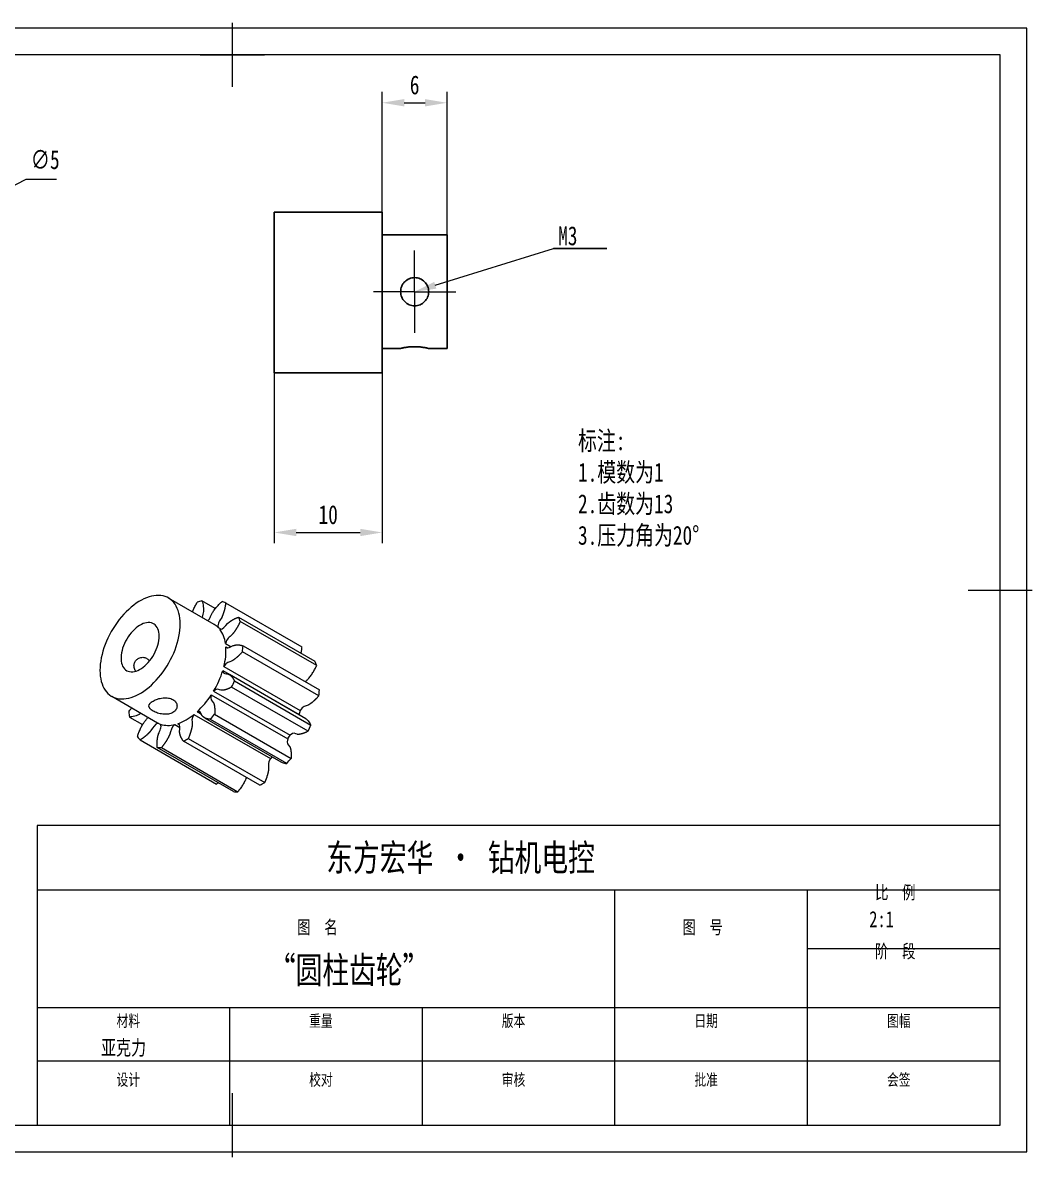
# Model space of a CAD drawing. Header units: millimetres. Extents: x 1 to 296, y 0 to 210.
# Drawn here: x 109.2 to 296.1, y 0 to 210 of the extents above; entities that cross this region are included whole.
import ezdxf
from ezdxf import colors
from ezdxf.entities.mleader import LeaderData, LeaderLine
from ezdxf.math import Vec2, Vec3

# ---------------------------------------------------------------- set-up
doc = ezdxf.new("R2010")
doc.units = ezdxf.units.MM
doc.header["$PDSIZE"] = -1
doc.layers.add('图框', color=7, linetype='Continuous')
doc.styles.get("Standard").update_dxf_attribs({"font": 'hyswlongfangsong.ttf'})
doc.dimstyles.new('ISO-25', dxfattribs={"dimtxt": 2.5, "dimasz": 2.5, "dimexe": 1.25, "dimexo": 0.625, "dimtad": 1, "dimtxsty": 'STANDARD', "dimcen": 2.5, "dimazin": 3, "dimtfac": 1, "dimtmove": 0, "dimatfit": 3})

# ---------------------------------------------------------------- blocks, each defined once
blk = doc.blocks.new('SW_CENTERMARKSYMBOL_1')
at = {"layer": '图框', "color": 0}
for p, q in [((0, 5), (0, 7.6)), ((0, 0), (0, 5)), ((-5, 0), (-7.6, 0)), ((0, 0), (-5, 0)), ((0, 0), (0, -5)), ((0, 0), (5, 0)), ((5, 0), (7.6, 0)), ((0, -5), (0, -7.6))]:
    blk.add_line(p, q, dxfattribs=at)
blk = doc.blocks.new('*D10')
at = {"color": 0, "lineweight": -2, "transparency": 16777216}
for p, q in [((109.74, 180.98), (77.98, 164.41)), ((115.42, 180.98), (109.74, 180.98)), ((65.49, 157.9), (74.36, 162.52)), ((61.88, 156.01), (58.26, 154.12))]:
    blk.add_line(p, q, dxfattribs=at)
at = {"color": 0, "transparency": 16777216}
for points in [[(77.66, 165.01), (78.29, 163.81), (74.36, 162.52)], [(61.56, 156.61), (62.19, 155.41), (65.49, 157.9)]]:
    blk.add_solid(points, dxfattribs=at)
at = {"layer": 'Defpoints', "color": 0, "transparency": 16777216}
for p in [(74.36, 162.52), (65.49, 157.9)]:
    blk.add_point(p, dxfattribs=at)
at = {"color": 0, "transparency": 16777216, "insert": (113.34, 184.63), "char_height": 3.5, "attachment_point": 5}
blk.add_mtext('∅5', dxfattribs=at)
blk = doc.blocks.new('*D11')
at = {"color": 0, "lineweight": -2, "transparency": 16777216}
for p, q in [((155.74, 145.21), (155.74, 113.65)), ((175.74, 145.21), (175.74, 113.65)), ((159.82, 115.65), (171.66, 115.65))]:
    blk.add_line(p, q, dxfattribs=at)
at = {"color": 0, "transparency": 16777216}
for points in [[(159.82, 116.33), (159.82, 114.97), (155.74, 115.65)], [(171.66, 116.33), (171.66, 114.97), (175.74, 115.65)]]:
    blk.add_solid(points, dxfattribs=at)
at = {"layer": 'Defpoints', "color": 0, "transparency": 16777216}
for p in [(155.74, 145.21), (175.74, 145.21), (175.74, 115.65)]:
    blk.add_point(p, dxfattribs=at)
at = {"color": 0, "transparency": 16777216, "insert": (165.74, 118.92), "char_height": 3.5, "attachment_point": 5}
blk.add_mtext('10', dxfattribs=at)
blk = doc.blocks.new('*D12')
at = {"color": 0, "lineweight": -2, "transparency": 16777216}
for p, q in [((175.74, 170.71), (175.74, 197.18)), ((187.74, 170.71), (187.74, 197.18)), ((179.82, 195.18), (183.66, 195.18))]:
    blk.add_line(p, q, dxfattribs=at)
at = {"color": 0, "transparency": 16777216}
for points in [[(179.82, 195.86), (179.82, 194.5), (175.74, 195.18)], [(183.66, 195.86), (183.66, 194.5), (187.74, 195.18)]]:
    blk.add_solid(points, dxfattribs=at)
at = {"layer": 'Defpoints', "color": 0, "transparency": 16777216}
for p in [(187.74, 195.18), (175.74, 170.71), (187.74, 170.71)]:
    blk.add_point(p, dxfattribs=at)
at = {"color": 0, "transparency": 16777216, "insert": (181.74, 198.46), "char_height": 3.5, "attachment_point": 5}
blk.add_mtext('6', dxfattribs=at)
blk = doc.blocks.new('HH_FRAME_A4')
at = {"layer": 'HH_TITLE'}
for p, q in [((148.5, 200), (148.5, 212)), ((142.5, 206), (154.5, 206)), ((292, 100), (292, 112)), ((286, 106), (298, 106)), ((112, 50), (292, 50)), ((220, 28), (220, 50)), ((256, 28), (256, 50)), ((256, 39), (292, 39)), ((112, 28), (292, 28)), ((148, 18), (148, 28)), ((184, 18), (184, 28)), ((220, 18), (220, 28)), ((256, 18), (256, 28)), ((112, 18), (292, 18)), ((148, 6), (148, 18)), ((184, 6), (184, 18)), ((220, 6), (220, 18)), ((256, 6), (256, 18)), ((148.5, 0), (148.5, 12)), ((142.5, 6), (154.5, 6))]:
    blk.add_line(p, q, dxfattribs=at)
for points in [[(0, 1), (297, 1), (297, 211), (0, 211)], [(25, 6), (292, 6), (292, 206), (25, 206)], [(112, 6), (292, 6), (292, 62), (112, 62)]]:
    blk.add_lwpolyline(points, close=True, dxfattribs=at)
for s, height, p in [('东方宏华 · 钻机电控', 5, (166.04, 53.5)), ('比  例', 2.5, (268.61, 48.25)), ('图  名', 2.5, (160.61, 41.75)), ('图  号', 2.5, (232.61, 41.75)), ('阶  段', 2.5, (268.61, 37.25)), ('材料', 2.2, (126.84, 24.4)), ('重量', 2.2, (162.84, 24.4)), ('版本', 2.2, (198.84, 24.4)), ('日期', 2.2, (234.84, 24.4)), ('图幅', 2.2, (270.84, 24.4)), ('设计', 2.2, (126.84, 13.4)), ('校对', 2.2, (162.84, 13.4)), ('审核', 2.2, (198.84, 13.4)), ('批准', 2.2, (234.84, 13.4)), ('会签', 2.2, (270.84, 13.4))]:
    blk.add_text(s, height=height, dxfattribs=at).set_placement(p)
for tag, p, height in [('SCALE', (267.53, 43), 3), ('TITLE', (155.21, 32.5), 5), ('DWG_NO', (230.45, 33.25), 3.5), ('STAGE', (267.53, 32), 3), ('MATERIAL', (123.96, 19.1), 2.8), ('WEIGHT', (159.96, 19.1), 2.8), ('VERSION', (195.96, 19.1), 2.8), ('DATE', (231.96, 19.1), 2.8), ('SHEET', (267.96, 19.1), 2.8), ('DESIGN', (123.96, 8.1), 2.8), ('CHECKED', (159.96, 8.1), 2.8), ('REVIEWED', (195.96, 8.1), 2.8), ('APPROVED', (231.96, 8.1), 2.8), ('COUNTERSIGN', (267.96, 8.1), 2.8)]:
    blk.add_attdef(tag, p, '', height=height, dxfattribs=at)

msp = doc.modelspace()

# ---------------------------------------------------------------- linework, layer by layer
at = {"color": 7, "linetype": 'Continuous', "lineweight": 30}
for p, q in [((155.742, 174.911), (175.742, 174.911)), ((155.742, 174.911), (155.742, 174.609)), ((175.742, 174.911), (175.742, 174.609)), ((155.742, 171.844), (155.742, 171.009)), ((175.742, 171.844), (175.742, 171.009)), ((187.742, 170.709), (175.742, 170.709)), ((187.742, 170.709), (187.742, 149.709)), ((155.742, 166.33), (155.742, 166.504)), ((155.742, 166.112), (155.742, 164.934)), ((175.742, 166.112), (175.742, 164.934)), ((155.742, 161.07), (155.742, 161.877)), ((155.742, 159.027), (155.742, 157.777)), ((175.742, 159.027), (175.742, 157.777)), ((155.742, 156.868), (155.742, 157.078)), ((155.742, 156.108), (155.742, 156.868)), ((175.742, 156.868), (175.742, 157.078)), ((155.742, 152.214), (155.742, 151.177)), ((175.742, 152.214), (175.742, 151.177)), ((175.742, 149.709), (179.147, 149.709)), ((184.342, 149.709), (187.742, 149.709)), ((155.742, 147.231), (155.742, 146.646)), ((175.742, 147.231), (175.742, 146.646)), ((155.742, 145.222), (175.742, 145.222)), ((155.742, 145.222), (155.742, 145.209)), ((155.742, 145.209), (175.742, 145.209)), ((175.742, 145.222), (175.742, 145.209))]:
    msp.add_line(p, q, dxfattribs=at)
at = {"lineweight": 30}
for p, q in [((175.742, 174.609), (175.742, 145.222)), ((207.45, 168.195), (217.313, 168.195))]:
    msp.add_line(p, q, dxfattribs=at)
at = {"color": 7, "linetype": 'Continuous'}
for p, q in [((144.644, 98.61), (136.159, 103.509)), ((144.84, 101.559), (142.363, 102.989)), ((160.897, 94.421), (146.755, 102.585)), ((149.145, 99.966), (163.288, 91.802)), ((163.603, 91.022), (149.461, 99.187)), ((145.337, 98.087), (145.928, 97.746)), ((146.725, 95.11), (147.766, 94.51)), ((149.968, 94.656), (164.111, 86.492)), ((146.794, 94.491), (147.153, 94.285)), ((164.003, 85.409), (149.861, 93.573)), ((146.434, 90.852), (160.576, 82.688)), ((146.23, 90.114), (160.372, 81.95)), ((161.579, 81.176), (147.437, 89.34)), ((144.53, 86.288), (158.672, 78.124)), ((162.005, 78.867), (147.863, 87.031)), ((148.369, 88.169), (162.511, 80.005)), ((125.66, 85.322), (134.145, 80.423)), ((144.099, 85.6), (158.241, 77.436)), ((140.891, 81.983), (155.033, 73.819)), ((141.449, 82.464), (142.264, 81.994)), ((144.714, 81.991), (158.856, 73.826)), ((160.372, 81.95), (160.386, 81.865)), ((128.928, 81.489), (131.373, 80.078)), ((134.145, 80.423), (134.26, 80.36)), ((134.26, 80.36), (134.714, 80.098)), ((137.34, 80.092), (138.268, 79.556)), ((137.898, 80.255), (138.1, 80.139)), ((142.831, 81.361), (156.973, 73.197)), ((158.067, 72.893), (143.925, 81.058)), ((130.926, 77.253), (145.068, 69.089)), ((148.218, 67.685), (134.076, 75.849)), ((134.864, 75.827), (149.006, 67.663)), ((153.092, 68.858), (138.95, 77.022)), ((139.84, 77.536), (153.982, 69.372))]:
    msp.add_line(p, q, dxfattribs=at)
at = {"color": 7, "linetype": 'Continuous', "flags": 128}
for points in [[(138.334, 98.701), (138.319, 99.242), (138.273, 99.762), (138.197, 100.261), (138.091, 100.736), (137.956, 101.184), (137.791, 101.605), (137.599, 101.997), (137.379, 102.357), (137.132, 102.684), (136.86, 102.978), (136.563, 103.236), (136.243, 103.459), (135.901, 103.644), (135.539, 103.791), (135.157, 103.899), (134.758, 103.969), (134.344, 103.999), (133.915, 103.99), (133.474, 103.941), (133.022, 103.854), (132.562, 103.728), (132.094, 103.563), (131.622, 103.361), (131.147, 103.122), (130.671, 102.847), (130.197, 102.538), (129.724, 102.195), (129.257, 101.82), (128.797, 101.415), (128.345, 100.981), (127.904, 100.52), (127.475, 100.034), (127.061, 99.525), (126.662, 98.995), (126.28, 98.446), (125.918, 97.88), (125.576, 97.301), (125.256, 96.709), (124.959, 96.108), (124.687, 95.5), (124.44, 94.888), (124.22, 94.273), (124.027, 93.66), (123.863, 93.049), (123.728, 92.444), (123.622, 91.847), (123.546, 91.26), (123.5, 90.687), (123.485, 90.129), (123.5, 89.588), (123.546, 89.068), (123.622, 88.569), (123.728, 88.094), (123.863, 87.646), (124.027, 87.225), (124.22, 86.833), (124.44, 86.473), (124.687, 86.146), (124.959, 85.852), (125.256, 85.594), (125.576, 85.372), (125.918, 85.187), (126.28, 85.04), (126.662, 84.931), (127.061, 84.861), (127.475, 84.831), (127.904, 84.84), (128.345, 84.889), (128.797, 84.976), (129.257, 85.103), (129.724, 85.267), (130.197, 85.469), (130.671, 85.708), (131.147, 85.983), (131.622, 86.293), (132.094, 86.635), (132.562, 87.01), (133.022, 87.415), (133.474, 87.849), (133.915, 88.31), (134.344, 88.796), (134.758, 89.305), (135.157, 89.835), (135.539, 90.384), (135.901, 90.95), (136.243, 91.529), (136.563, 92.121), (136.86, 92.722), (137.132, 93.33), (137.379, 93.942), (137.599, 94.557), (137.791, 95.171), (137.956, 95.781), (138.091, 96.386), (138.197, 96.983), (138.273, 97.57), (138.319, 98.143), (138.334, 98.701)], [(134.445, 96.456), (134.429, 96.829), (134.383, 97.182), (134.306, 97.509), (134.199, 97.81), (134.063, 98.081), (133.9, 98.319), (133.71, 98.524), (133.496, 98.692), (133.259, 98.822), (133.001, 98.914), (132.725, 98.966), (132.433, 98.979), (132.127, 98.951), (131.811, 98.883), (131.487, 98.776), (131.158, 98.631), (130.827, 98.449), (130.496, 98.231), (130.169, 97.98), (129.849, 97.697), (129.537, 97.386), (129.238, 97.048), (128.954, 96.687), (128.687, 96.307), (128.439, 95.909), (128.213, 95.499), (128.011, 95.079), (127.834, 94.653), (127.684, 94.225), (127.563, 93.799), (127.471, 93.378), (127.409, 92.967), (127.378, 92.568), (127.378, 92.185), (127.409, 91.822), (127.471, 91.481), (127.563, 91.167), (127.684, 90.881), (127.834, 90.626), (128.011, 90.404), (128.213, 90.218), (128.439, 90.068), (128.687, 89.957), (128.954, 89.885), (129.238, 89.852), (129.537, 89.86), (129.849, 89.908), (130.169, 89.995), (130.496, 90.122), (130.827, 90.286), (131.158, 90.486), (131.487, 90.721), (131.811, 90.988), (132.127, 91.285), (132.433, 91.61), (132.725, 91.96), (133.001, 92.331), (133.259, 92.72), (133.496, 93.125), (133.71, 93.54), (133.9, 93.964), (134.063, 94.391), (134.199, 94.818), (134.306, 95.242), (134.383, 95.659), (134.429, 96.065), (134.445, 96.456)]]:
    msp.add_lwpolyline(points, dxfattribs=at)
at = {"color": 7, "linetype": 'Continuous'}
for centre, radius, start, end in [((144.599, 93.745), 9.511, 103.59828, 109.02744), ((144.367, 98.123), 5.06, 61.84049, 70.11032), ((142.148, 96.676), 7.732, 18.94406, 25.17709), ((142.861, 95.527), 3.561, 45.94972, 59.95227), ((141.325, 94.446), 5.441, 7.01018, 37.11097), ((133.254, 95.766), 16.752, 352.47763, 356.19974), ((135.16, 93.807), 11.654, 345.31238, 3.36498), ((156.29, 88.512), 7.732, 18.94406, 25.17709), ((129.54, 95.24), 17.459, 329.15396, 342.9258), ((125.157, 97.803), 25.132, 334.61988, 337.45989), ((147.396, 87.602), 16.752, 352.47763, 356.19974), ((130.293, 94.579), 16.47, 312.64024, 326.96043), ((140.474, 83.267), 11.681, 184.02054, 188.75411), ((134.548, 89.515), 9.848, 289.89211, 310.10252), ((126.219, 96.82), 23.705, 318.3239, 321.27677), ((145.82, 86.365), 15.207, 343.12305, 346.0095), ((136.14, 84.452), 4.523, 251.30826, 285.39485), ((139.299, 89.639), 25.132, 334.61988, 337.45989), ((134.727, 81.23), 5.501, 218.47498, 226.29712), ((143.099, 87.376), 18.114, 326.71539, 329.28409), ((134.653, 82.211), 6.388, 264.8117, 271.89141), ((132.331, 89.515), 14.137, 297.91329, 302.08133), ((146.618, 84.142), 13.319, 309.18499, 311.15541), ((140.362, 88.655), 23.705, 318.3239, 321.27677), ((146.474, 81.351), 14.137, 297.91329, 302.08133), ((148.795, 74.047), 6.388, 264.8117, 271.89141)]:
    msp.add_arc(centre, radius, start, end, dxfattribs=at)
at = {"color": 7, "linetype": 'Continuous', "lineweight": 30}
for points, knots in [([(155.742, 171.887), (155.742, 171.924), (155.742, 172.212), (155.742, 172.774), (155.742, 173.537), (155.742, 174.149), (155.742, 174.501), (155.742, 174.609)], [0, 0, 0, 0, 0.0415601, 0.3196961, 0.5980085, 0.8763796, 1, 1, 1, 1]), ([(175.742, 171.887), (175.742, 171.924), (175.742, 172.212), (175.742, 172.774), (175.742, 173.537), (175.742, 174.149), (175.742, 174.501), (175.742, 174.609)], [0, 0, 0, 0, 0.04155303, 0.31969102, 0.59800548, 0.8763787, 1, 1, 1, 1]), ([(155.742, 166.504), (155.742, 167.491), (155.742, 167.777), (155.742, 168.322), (155.742, 168.359), (155.742, 168.399), (155.742, 168.445), (155.742, 168.495), (155.742, 168.55), (155.742, 168.609), (155.742, 168.674), (155.742, 168.744), (155.742, 168.818), (155.742, 168.898), (155.742, 168.983), (155.742, 169.073), (155.742, 169.169), (155.742, 169.269), (155.742, 169.376), (155.742, 169.487), (155.742, 169.604), (155.742, 169.727), (155.742, 169.855), (155.742, 169.988), (155.742, 170.127), (155.742, 170.271), (155.742, 170.421), (155.742, 170.577), (155.742, 170.737), (155.742, 170.882), (155.742, 170.973), (155.742, 171.009)], [0, 0, 0, 0, 0.21912322, 0.22360647, 0.22861716, 0.23415529, 0.24022087, 0.24681388, 0.25393434, 0.26158224, 0.26975758, 0.27846036, 0.28769058, 0.29744825, 0.30773335, 0.3185459, 0.32988588, 0.34175331, 0.35414818, 0.36707049, 0.38052024, 0.39449744, 0.40900207, 0.42403415, 0.43959366, 0.45568062, 0.47229502, 0.48943686, 0.50710615, 0.52530287, 0.53699367, 0.53699367, 0.53699367, 0.53699367]), ([(175.742, 166.504), (175.742, 167.491), (175.742, 167.777), (175.742, 168.322), (175.742, 168.359), (175.742, 168.399), (175.742, 168.445), (175.742, 168.495), (175.742, 168.55), (175.742, 168.609), (175.742, 168.674), (175.742, 168.744), (175.742, 168.818), (175.742, 168.898), (175.742, 168.983), (175.742, 169.073), (175.742, 169.169), (175.742, 169.269), (175.742, 169.376), (175.742, 169.487), (175.742, 169.604), (175.742, 169.727), (175.742, 169.855), (175.742, 169.988), (175.742, 170.127), (175.742, 170.271), (175.742, 170.421), (175.742, 170.577), (175.742, 170.737), (175.742, 170.882), (175.742, 170.973), (175.742, 171.009)], [0, 0, 0, 0, 0.21912322, 0.22360647, 0.22861716, 0.23415529, 0.24022087, 0.24681388, 0.25393434, 0.26158224, 0.26975758, 0.27846036, 0.28769058, 0.29744825, 0.30773335, 0.3185459, 0.32988588, 0.34175331, 0.35414818, 0.36707049, 0.38052024, 0.39449744, 0.40900207, 0.42403415, 0.43959366, 0.45568062, 0.47229502, 0.48943686, 0.50710615, 0.52530287, 0.53699367, 0.53699367, 0.53699367, 0.53699367]), ([(155.742, 166.28), (155.742, 166.281), (155.742, 166.283), (155.742, 166.209), (155.742, 166.135), (155.742, 166.112)], [0, 0, 0, 0, 0.2974588, 0.7839546, 1, 1, 1, 1]), ([(175.742, 166.112), (175.742, 166.135), (175.742, 166.209), (175.742, 166.283), (175.742, 166.281), (175.742, 166.28)], [0, 0, 0, 0, 0.2160454, 0.7025412, 1, 1, 1, 1]), ([(155.742, 161.877), (155.742, 162.838), (155.742, 162.753), (155.742, 163.026), (155.742, 163.045), (155.742, 163.067), (155.742, 163.092), (155.742, 163.12), (155.742, 163.151), (155.742, 163.186), (155.742, 163.225), (155.742, 163.268), (155.742, 163.315), (155.742, 163.365), (155.742, 163.421), (155.742, 163.48), (155.742, 163.544), (155.742, 163.613), (155.742, 163.687), (155.742, 163.766), (155.742, 163.849), (155.742, 163.938), (155.742, 164.033), (155.742, 164.132), (155.742, 164.237), (155.742, 164.348), (155.742, 164.464), (155.742, 164.587), (155.742, 164.715), (155.742, 164.831), (155.742, 164.905), (155.742, 164.934)], [0, 0, 0, 0, 0.21912322, 0.22360647, 0.22861716, 0.23415529, 0.24022087, 0.24681388, 0.25393434, 0.26158224, 0.26975758, 0.27846036, 0.28769058, 0.29744825, 0.30773335, 0.3185459, 0.32988588, 0.34175331, 0.35414818, 0.36707049, 0.38052024, 0.39449744, 0.40900207, 0.42403415, 0.43959366, 0.45568062, 0.47229502, 0.48943686, 0.50710615, 0.52530287, 0.53699367, 0.53699367, 0.53699367, 0.53699367]), ([(175.742, 161.877), (175.742, 162.838), (175.742, 162.753), (175.742, 163.026), (175.742, 163.045), (175.742, 163.067), (175.742, 163.092), (175.742, 163.12), (175.742, 163.151), (175.742, 163.186), (175.742, 163.225), (175.742, 163.268), (175.742, 163.315), (175.742, 163.365), (175.742, 163.421), (175.742, 163.48), (175.742, 163.544), (175.742, 163.613), (175.742, 163.687), (175.742, 163.766), (175.742, 163.849), (175.742, 163.938), (175.742, 164.033), (175.742, 164.132), (175.742, 164.237), (175.742, 164.348), (175.742, 164.464), (175.742, 164.587), (175.742, 164.715), (175.742, 164.831), (175.742, 164.905), (175.742, 164.934)], [0, 0, 0, 0, 0.21912322, 0.22360647, 0.22861716, 0.23415529, 0.24022087, 0.24681388, 0.25393434, 0.26158224, 0.26975758, 0.27846036, 0.28769058, 0.29744825, 0.30773335, 0.3185459, 0.32988588, 0.34175331, 0.35414818, 0.36707049, 0.38052024, 0.39449744, 0.40900207, 0.42403415, 0.43959366, 0.45568062, 0.47229502, 0.48943686, 0.50710615, 0.52530287, 0.53699367, 0.53699367, 0.53699367, 0.53699367]), ([(184.342, 160.209), (184.342, 160.554), (184.273, 160.892), (184.012, 161.521), (183.819, 161.809), (183.341, 162.286), (183.052, 162.48), (182.427, 162.74), (182.084, 162.809), (181.573, 162.809), (181.4, 162.792), (181.066, 162.725), (180.904, 162.676), (180.43, 162.48), (180.144, 162.288), (179.783, 161.927), (179.676, 161.797), (179.488, 161.516), (179.406, 161.363), (179.21, 160.893), (179.142, 160.55), (179.142, 159.87), (179.21, 159.526), (179.47, 158.9), (179.662, 158.612), (180.142, 158.132), (180.427, 157.94), (181.059, 157.677), (181.397, 157.609), (181.912, 157.609), (182.081, 157.625), (182.415, 157.692), (182.581, 157.742), (183.052, 157.937), (183.34, 158.131), (183.818, 158.608), (184.012, 158.896), (184.272, 159.522), (184.342, 159.864), (184.342, 160.209)], [0, 0, 0, 0, 0.0625, 0.0625, 0.125, 0.125, 0.1875, 0.1875, 0.25, 0.25, 0.28125, 0.28125, 0.3125, 0.3125, 0.375, 0.375, 0.40625, 0.40625, 0.4375, 0.4375, 0.5, 0.5, 0.5625, 0.5625, 0.625, 0.625, 0.6875, 0.6875, 0.75, 0.75, 0.78125, 0.78125, 0.8125, 0.8125, 0.875, 0.875, 0.9375, 0.9375, 1, 1, 1, 1]), ([(155.742, 159.027), (155.742, 159.051), (155.742, 159.109), (155.742, 159.201), (155.742, 159.301), (155.742, 159.395), (155.742, 159.484), (155.742, 159.568), (155.742, 159.646), (155.742, 159.72), (155.742, 159.788), (155.742, 159.852), (155.742, 159.911), (155.742, 159.966), (155.742, 160.017), (155.742, 160.063), (155.742, 160.106), (155.742, 160.144), (155.742, 160.179), (155.742, 160.211), (155.742, 160.239), (155.742, 160.264), (155.742, 160.286), (155.742, 160.305), (155.742, 160.322), (155.742, 160.336), (155.742, 160.348), (155.742, 160.358), (155.742, 160.366), (155.742, 160.476), (155.742, 160.207), (155.742, 161.07)], [0.46300633, 0.46300633, 0.46300633, 0.46300633, 0.47469713, 0.49289385, 0.51056314, 0.52770498, 0.54431938, 0.56040634, 0.57596585, 0.59099793, 0.60550256, 0.61947976, 0.63292951, 0.64585182, 0.65824669, 0.67011412, 0.6814541, 0.69226665, 0.70255175, 0.71230942, 0.72153964, 0.73024242, 0.73841776, 0.74606566, 0.75318612, 0.75977913, 0.76584471, 0.77138284, 0.77639353, 0.78087678, 1, 1, 1, 1]), ([(175.742, 159.027), (175.742, 159.051), (175.742, 159.109), (175.742, 159.201), (175.742, 159.301), (175.742, 159.395), (175.742, 159.484), (175.742, 159.568), (175.742, 159.646), (175.742, 159.72), (175.742, 159.788), (175.742, 159.852), (175.742, 159.911), (175.742, 159.966), (175.742, 160.017), (175.742, 160.063), (175.742, 160.106), (175.742, 160.144), (175.742, 160.179), (175.742, 160.211), (175.742, 160.239), (175.742, 160.264), (175.742, 160.286), (175.742, 160.305), (175.742, 160.322), (175.742, 160.336), (175.742, 160.348), (175.742, 160.358), (175.742, 160.366), (175.742, 160.476), (175.742, 160.207), (175.742, 161.07)], [0.46300633, 0.46300633, 0.46300633, 0.46300633, 0.47469713, 0.49289385, 0.51056314, 0.52770498, 0.54431938, 0.56040634, 0.57596585, 0.59099793, 0.60550256, 0.61947976, 0.63292951, 0.64585182, 0.65824669, 0.67011412, 0.6814541, 0.69226665, 0.70255175, 0.71230942, 0.72153964, 0.73024242, 0.73841776, 0.74606566, 0.75318612, 0.75977913, 0.76584471, 0.77138284, 0.77639353, 0.78087678, 1, 1, 1, 1]), ([(155.742, 157.083), (155.742, 157.081), (155.742, 157.053), (155.742, 157.157), (155.742, 157.34), (155.742, 157.569), (155.742, 157.728), (155.742, 157.777)], [0, 0, 0, 0, 0.0152173, 0.3009978, 0.5869597, 0.8729819, 1, 1, 1, 1]), ([(175.742, 157.083), (175.742, 157.081), (175.742, 157.053), (175.742, 157.157), (175.742, 157.34), (175.742, 157.569), (175.742, 157.728), (175.742, 157.777)], [0, 0, 0, 0, 0.0152173, 0.3009978, 0.5869597, 0.8729819, 1, 1, 1, 1]), ([(155.742, 152.214), (155.742, 152.247), (155.742, 152.332), (155.742, 152.467), (155.742, 152.615), (155.742, 152.758), (155.742, 152.895), (155.742, 153.027), (155.742, 153.152), (155.742, 153.272), (155.742, 153.387), (155.742, 153.496), (155.742, 153.599), (155.742, 153.697), (155.742, 153.79), (155.742, 153.877), (155.742, 153.959), (155.742, 154.037), (155.742, 154.109), (155.742, 154.176), (155.742, 154.238), (155.742, 154.296), (155.742, 154.349), (155.742, 154.398), (155.742, 154.443), (155.742, 154.483), (155.742, 154.519), (155.742, 154.551), (155.742, 154.58), (155.742, 155.001), (155.742, 155.105), (155.742, 156.108)], [0.46300633, 0.46300633, 0.46300633, 0.46300633, 0.47469713, 0.49289385, 0.51056314, 0.52770498, 0.54431938, 0.56040634, 0.57596585, 0.59099793, 0.60550256, 0.61947976, 0.63292951, 0.64585182, 0.65824669, 0.67011412, 0.6814541, 0.69226665, 0.70255175, 0.71230942, 0.72153964, 0.73024242, 0.73841776, 0.74606566, 0.75318612, 0.75977913, 0.76584471, 0.77138284, 0.77639353, 0.78087678, 1, 1, 1, 1]), ([(175.742, 152.214), (175.742, 152.247), (175.742, 152.332), (175.742, 152.467), (175.742, 152.615), (175.742, 152.758), (175.742, 152.895), (175.742, 153.027), (175.742, 153.152), (175.742, 153.272), (175.742, 153.387), (175.742, 153.496), (175.742, 153.599), (175.742, 153.697), (175.742, 153.79), (175.742, 153.877), (175.742, 153.959), (175.742, 154.037), (175.742, 154.109), (175.742, 154.176), (175.742, 154.238), (175.742, 154.296), (175.742, 154.349), (175.742, 154.398), (175.742, 154.443), (175.742, 154.483), (175.742, 154.519), (175.742, 154.551), (175.742, 154.58), (175.742, 155.001), (175.742, 155.105), (175.742, 156.108)], [0.46300633, 0.46300633, 0.46300633, 0.46300633, 0.47469713, 0.49289385, 0.51056314, 0.52770498, 0.54431938, 0.56040634, 0.57596585, 0.59099793, 0.60550256, 0.61947976, 0.63292951, 0.64585182, 0.65824669, 0.67011412, 0.6814541, 0.69226665, 0.70255175, 0.71230942, 0.72153964, 0.73024242, 0.73841776, 0.74606566, 0.75318612, 0.75977913, 0.76584471, 0.77138284, 0.77639353, 0.78087678, 1, 1, 1, 1]), ([(155.742, 151.134), (155.742, 151.13), (155.742, 151.033), (155.742, 150.774), (155.742, 150.385), (155.742, 149.807), (155.742, 149.113), (155.742, 148.346), (155.742, 147.715), (155.742, 147.345), (155.742, 147.231)], [0, 0, 0, 0, 0.0032382, 0.0724848, 0.2132781, 0.3538794, 0.5413814, 0.7290023, 0.9166628, 1, 1, 1, 1]), ([(175.742, 147.231), (175.742, 147.345), (175.742, 147.715), (175.742, 148.346), (175.742, 149.113), (175.742, 149.807), (175.742, 150.385), (175.742, 150.774), (175.742, 151.033), (175.742, 151.13), (175.742, 151.134)], [0, 0, 0, 0, 0.0833372, 0.2709977, 0.4586186, 0.6461206, 0.7867219, 0.9275152, 0.9967618, 1, 1, 1, 1]), ([(184.342, 149.709), (184.335, 149.71), (184.321, 149.714), (184.212, 149.74), (184.039, 149.78), (183.804, 149.83), (183.509, 149.885), (183.164, 149.939), (182.772, 149.986), (182.354, 150.02), (181.916, 150.037), (181.484, 150.036), (181.059, 150.016), (180.658, 149.981), (180.283, 149.934), (179.947, 149.88), (179.655, 149.825), (179.421, 149.775), (179.252, 149.736), (179.155, 149.712), (179.149, 149.711), (179.147, 149.71)], [0, 0, 0, 0, 0.0518295, 0.1051896, 0.1570117, 0.2102865, 0.2630503, 0.3172994, 0.3707777, 0.4258659, 0.4782752, 0.5322794, 0.5834908, 0.6361616, 0.6879139, 0.7410878, 0.7942584, 0.8489579, 0.9022558, 0.9571772, 1, 1, 1, 1]), ([(155.742, 146.603), (155.742, 146.466), (155.742, 146.088), (155.742, 145.633), (155.742, 145.319), (155.742, 145.222)], [0, 0, 0, 0, 0.28255555, 0.77937158, 1, 1, 1, 1]), ([(175.742, 145.222), (175.742, 145.319), (175.742, 145.633), (175.742, 146.088), (175.742, 146.466), (175.742, 146.603)], [0, 0, 0, 0, 0.22062842, 0.71744445, 1, 1, 1, 1])]:
    msp.add_open_spline(points, degree=3, knots=knots, dxfattribs=at)
at = {"color": 7, "linetype": 'Continuous'}
for points, knots in [([(142.363, 102.989), (142.389, 102.915), (142.472, 102.676), (142.581, 102.239), (142.655, 101.658), (142.659, 101.079), (142.563, 100.506), (142.436, 100.124), (142.408, 99.929), (142.404, 99.904)], [0, 0, 0, 0, 0.0878544, 0.28568691, 0.48347766, 0.681143, 0.82936552, 0.97779035, 1, 1, 1, 1]), ([(140.603, 100.943), (140.617, 100.984), (140.712, 101.259), (140.959, 101.763), (141.25, 102.318), (141.44, 102.638), (141.499, 102.736)], [0, 0, 0, 0, 0.0659283, 0.4480571, 0.8302666, 1, 1, 1, 1]), ([(143.427, 99.313), (143.48, 99.36), (143.599, 99.465), (143.756, 99.686), (143.944, 100.022), (144.127, 100.46), (144.436, 101.028), (144.854, 101.594), (145.341, 102.16), (145.759, 102.581), (146.011, 102.811), (146.089, 102.882)], [0, 0, 0, 0, 0.0498039, 0.1125285, 0.1741826, 0.2995385, 0.4247235, 0.5916668, 0.7587159, 0.9258004, 1, 1, 1, 1]), ([(146.755, 102.585), (146.752, 102.553), (146.742, 102.473), (146.724, 102.345), (146.702, 102.201), (146.679, 102.06), (146.654, 101.924), (146.628, 101.791), (146.6, 101.662), (146.572, 101.536), (146.543, 101.415), (146.514, 101.298), (146.483, 101.185), (146.453, 101.076), (146.422, 100.972), (146.391, 100.871), (146.36, 100.775), (146.329, 100.684), (146.298, 100.597), (146.268, 100.515), (146.239, 100.437), (146.21, 100.363), (146.182, 100.294), (146.155, 100.23), (146.129, 100.17), (146.104, 100.115), (146.081, 100.064), (146.059, 100.018), (146.039, 99.977), (145.721, 99.349), (145.205, 98.817), (145.337, 98.087)], [0.46300633, 0.46300633, 0.46300633, 0.46300633, 0.47469713, 0.49289385, 0.51056314, 0.52770498, 0.54431938, 0.56040634, 0.57596585, 0.59099793, 0.60550256, 0.61947976, 0.63292951, 0.64585182, 0.65824669, 0.67011412, 0.6814541, 0.69226665, 0.70255175, 0.71230942, 0.72153964, 0.73024242, 0.73841776, 0.74606566, 0.75318612, 0.75977913, 0.76584471, 0.77138284, 0.77639353, 0.78087678, 1, 1, 1, 1]), ([(145.664, 97.729), (146.27, 97.65), (146.642, 98.339), (147.115, 98.798), (147.146, 98.827), (147.181, 98.859), (147.219, 98.893), (147.261, 98.93), (147.307, 98.968), (147.356, 99.008), (147.408, 99.05), (147.464, 99.094), (147.524, 99.138), (147.588, 99.184), (147.655, 99.231), (147.725, 99.279), (147.799, 99.328), (147.877, 99.377), (147.958, 99.427), (148.043, 99.476), (148.131, 99.526), (148.222, 99.575), (148.317, 99.624), (148.416, 99.673), (148.517, 99.721), (148.622, 99.767), (148.73, 99.813), (148.841, 99.857), (148.955, 99.9), (149.057, 99.936), (149.121, 99.958), (149.145, 99.966)], [0, 0, 0, 0, 0.21912322, 0.22360647, 0.22861716, 0.23415529, 0.24022087, 0.24681388, 0.25393434, 0.26158224, 0.26975758, 0.27846036, 0.28769058, 0.29744825, 0.30773335, 0.3185459, 0.32988588, 0.34175331, 0.35414818, 0.36707049, 0.38052024, 0.39449744, 0.40900207, 0.42403415, 0.43959366, 0.45568062, 0.47229502, 0.48943686, 0.50710615, 0.52530287, 0.53699367, 0.53699367, 0.53699367, 0.53699367]), ([(149.461, 99.187), (149.446, 99.154), (149.407, 99.071), (149.344, 98.939), (149.272, 98.793), (149.2, 98.652), (149.129, 98.516), (149.058, 98.385), (148.989, 98.259), (148.92, 98.138), (148.852, 98.022), (148.786, 97.911), (148.72, 97.804), (148.657, 97.703), (148.594, 97.607), (148.534, 97.516), (148.475, 97.43), (148.418, 97.348), (148.363, 97.271), (148.31, 97.199), (148.259, 97.132), (148.211, 97.069), (148.165, 97.011), (148.122, 96.957), (148.081, 96.908), (148.042, 96.863), (148.007, 96.822), (147.974, 96.785), (147.944, 96.753), (147.483, 96.263), (146.932, 96.015), (146.725, 95.11)], [0.46300633, 0.46300633, 0.46300633, 0.46300633, 0.47469713, 0.49289385, 0.51056314, 0.52770498, 0.54431938, 0.56040634, 0.57596585, 0.59099793, 0.60550256, 0.61947976, 0.63292951, 0.64585182, 0.65824669, 0.67011412, 0.6814541, 0.69226665, 0.70255175, 0.71230942, 0.72153964, 0.73024242, 0.73841776, 0.74606566, 0.75318612, 0.75977913, 0.76584471, 0.77138284, 0.77639353, 0.78087678, 1, 1, 1, 1]), ([(146.794, 94.491), (147.158, 93.997), (147.679, 94.517), (148.172, 94.712), (148.204, 94.724), (148.24, 94.737), (148.279, 94.749), (148.321, 94.762), (148.366, 94.774), (148.414, 94.786), (148.465, 94.798), (148.52, 94.809), (148.577, 94.819), (148.637, 94.828), (148.699, 94.835), (148.765, 94.841), (148.833, 94.846), (148.903, 94.849), (148.976, 94.85), (149.051, 94.848), (149.129, 94.845), (149.208, 94.839), (149.29, 94.83), (149.374, 94.818), (149.459, 94.803), (149.547, 94.786), (149.635, 94.764), (149.726, 94.739), (149.818, 94.711), (149.899, 94.683), (149.949, 94.664), (149.968, 94.656)], [0, 0, 0, 0, 0.21912322, 0.22360647, 0.22861716, 0.23415529, 0.24022087, 0.24681388, 0.25393434, 0.26158224, 0.26975758, 0.27846036, 0.28769058, 0.29744825, 0.30773335, 0.3185459, 0.32988588, 0.34175331, 0.35414818, 0.36707049, 0.38052024, 0.39449744, 0.40900207, 0.42403415, 0.43959366, 0.45568062, 0.47229502, 0.48943686, 0.50710615, 0.52530287, 0.53699367, 0.53699367, 0.53699367, 0.53699367]), ([(130.079, 89.977), (130.057, 90.012), (129.956, 90.171), (129.85, 90.459), (129.773, 90.83), (129.777, 91.171), (129.85, 91.483), (129.979, 91.763), (130.164, 92.011), (130.404, 92.228), (130.693, 92.399), (131.029, 92.516), (131.391, 92.558), (131.751, 92.515), (132.082, 92.388), (132.362, 92.196), (132.548, 92.018), (132.629, 91.9), (132.646, 91.876)], [0, 0, 0, 0, 0.0211045, 0.0968136, 0.1659065, 0.2349879, 0.2981605, 0.3613554, 0.4262256, 0.4911207, 0.5628003, 0.6344739, 0.7104231, 0.786298, 0.8547253, 0.9231444, 0.9839832, 1, 1, 1, 1]), ([(149.861, 93.573), (149.838, 93.547), (149.779, 93.48), (149.685, 93.376), (149.579, 93.261), (149.475, 93.151), (149.374, 93.047), (149.275, 92.947), (149.179, 92.853), (149.085, 92.764), (148.994, 92.68), (148.906, 92.6), (148.821, 92.525), (148.739, 92.455), (148.659, 92.389), (148.583, 92.328), (148.51, 92.271), (148.44, 92.218), (148.373, 92.169), (148.309, 92.124), (148.249, 92.083), (148.192, 92.045), (148.139, 92.011), (148.089, 91.98), (148.042, 91.952), (147.999, 91.928), (147.959, 91.906), (147.923, 91.887), (147.89, 91.87), (147.393, 91.633), (146.933, 91.724), (146.434, 90.852)], [0.46300633, 0.46300633, 0.46300633, 0.46300633, 0.47469713, 0.49289385, 0.51056314, 0.52770498, 0.54431938, 0.56040634, 0.57596585, 0.59099793, 0.60550256, 0.61947976, 0.63292951, 0.64585182, 0.65824669, 0.67011412, 0.6814541, 0.69226665, 0.70255175, 0.71230942, 0.72153964, 0.73024242, 0.73841776, 0.74606566, 0.75318612, 0.75977913, 0.76584471, 0.77138284, 0.77639353, 0.78087678, 1, 1, 1, 1]), ([(160.692, 93.3), (160.705, 93.345), (160.781, 93.623), (160.841, 93.997), (160.884, 94.321), (160.897, 94.421)], [0, 0, 0, 0, 0.1176451, 0.7286583, 1, 1, 1, 1]), ([(161.471, 88.016), (161.601, 88.131), (161.864, 88.362), (162.29, 88.797), (162.7, 89.372), (163.103, 90.03), (163.397, 90.586), (163.555, 90.92), (163.603, 91.022)], [0, 0, 0, 0, 0.15064, 0.3024359, 0.5048666, 0.7074257, 0.9100276, 1, 1, 1, 1]), ([(146.23, 90.114), (146.268, 89.317), (146.818, 89.55), (147.218, 89.437), (147.244, 89.429), (147.273, 89.418), (147.303, 89.407), (147.336, 89.392), (147.37, 89.376), (147.406, 89.357), (147.444, 89.336), (147.484, 89.312), (147.526, 89.284), (147.568, 89.254), (147.612, 89.221), (147.657, 89.184), (147.704, 89.143), (147.751, 89.099), (147.799, 89.051), (147.847, 88.999), (147.897, 88.943), (147.946, 88.883), (147.996, 88.818), (148.046, 88.749), (148.096, 88.675), (148.146, 88.597), (148.195, 88.513), (148.244, 88.425), (148.293, 88.331), (148.334, 88.246), (148.359, 88.191), (148.369, 88.169)], [0, 0, 0, 0, 0.21912322, 0.22360647, 0.22861716, 0.23415529, 0.24022087, 0.24681388, 0.25393434, 0.26158224, 0.26975758, 0.27846036, 0.28769058, 0.29744825, 0.30773335, 0.3185459, 0.32988588, 0.34175331, 0.35414818, 0.36707049, 0.38052024, 0.39449744, 0.40900207, 0.42403415, 0.43959366, 0.45568062, 0.47229502, 0.48943686, 0.50710615, 0.52530287, 0.53699367, 0.53699367, 0.53699367, 0.53699367]), ([(147.863, 87.031), (147.838, 87.017), (147.772, 86.982), (147.669, 86.928), (147.553, 86.87), (147.441, 86.817), (147.333, 86.768), (147.229, 86.724), (147.128, 86.683), (147.031, 86.646), (146.938, 86.613), (146.848, 86.583), (146.762, 86.557), (146.68, 86.534), (146.602, 86.514), (146.527, 86.496), (146.457, 86.481), (146.39, 86.469), (146.326, 86.459), (146.267, 86.451), (146.211, 86.446), (146.158, 86.442), (146.11, 86.439), (146.065, 86.438), (146.023, 86.439), (145.985, 86.44), (145.95, 86.443), (145.919, 86.446), (145.891, 86.449), (145.47, 86.517), (145.207, 86.928), (144.53, 86.288)], [0.46300633, 0.46300633, 0.46300633, 0.46300633, 0.47469713, 0.49289385, 0.51056314, 0.52770498, 0.54431938, 0.56040634, 0.57596585, 0.59099793, 0.60550256, 0.61947976, 0.63292951, 0.64585182, 0.65824669, 0.67011412, 0.6814541, 0.69226665, 0.70255175, 0.71230942, 0.72153964, 0.73024242, 0.73841776, 0.74606566, 0.75318612, 0.75977913, 0.76584471, 0.77138284, 0.77639353, 0.78087678, 1, 1, 1, 1]), ([(133.314, 84.453), (133.07, 84.313), (132.879, 84.161), (132.619, 83.846), (132.552, 83.685), (132.552, 83.364), (132.62, 83.202), (132.878, 82.891), (133.072, 82.738), (133.433, 82.529), (133.567, 82.462), (133.851, 82.339), (134, 82.283), (134.474, 82.132), (134.811, 82.059), (135.322, 82.006), (135.49, 81.999), (135.822, 82.004), (135.987, 82.018), (136.459, 82.094), (136.749, 82.192), (137.23, 82.469), (137.425, 82.652), (137.684, 83.062), (137.752, 83.293), (137.752, 83.754), (137.686, 83.983), (137.425, 84.399), (137.234, 84.58), (136.87, 84.79), (136.739, 84.849), (136.456, 84.944), (136.303, 84.981), (135.832, 85.056), (135.491, 85.06), (134.816, 84.991), (134.475, 84.918), (133.848, 84.72), (133.558, 84.594), (133.314, 84.453)], [0, 0, 0, 0, 0.0625, 0.0625, 0.125, 0.125, 0.1875, 0.1875, 0.25, 0.25, 0.28125, 0.28125, 0.3125, 0.3125, 0.375, 0.375, 0.40625, 0.40625, 0.4375, 0.4375, 0.5, 0.5, 0.5625, 0.5625, 0.625, 0.625, 0.6875, 0.6875, 0.75, 0.75, 0.78125, 0.78125, 0.8125, 0.8125, 0.875, 0.875, 0.9375, 0.9375, 1, 1, 1, 1]), ([(144.099, 85.6), (143.804, 84.683), (144.256, 84.574), (144.472, 84.18), (144.486, 84.153), (144.501, 84.123), (144.516, 84.089), (144.531, 84.051), (144.547, 84.01), (144.563, 83.965), (144.579, 83.915), (144.596, 83.861), (144.612, 83.803), (144.627, 83.741), (144.643, 83.674), (144.657, 83.602), (144.671, 83.526), (144.684, 83.445), (144.696, 83.359), (144.707, 83.268), (144.717, 83.173), (144.725, 83.072), (144.731, 82.966), (144.736, 82.856), (144.739, 82.74), (144.74, 82.619), (144.739, 82.492), (144.735, 82.36), (144.729, 82.224), (144.722, 82.1), (144.716, 82.021), (144.714, 81.991)], [0, 0, 0, 0, 0.21912322, 0.22360647, 0.22861716, 0.23415529, 0.24022087, 0.24681388, 0.25393434, 0.26158224, 0.26975758, 0.27846036, 0.28769058, 0.29744825, 0.30773335, 0.3185459, 0.32988588, 0.34175331, 0.35414818, 0.36707049, 0.38052024, 0.39449744, 0.40900207, 0.42403415, 0.43959366, 0.45568062, 0.47229502, 0.48943686, 0.50710615, 0.52530287, 0.53699367, 0.53699367, 0.53699367, 0.53699367]), ([(164.003, 85.409), (163.98, 85.383), (163.922, 85.316), (163.827, 85.211), (163.721, 85.097), (163.618, 84.987), (163.516, 84.882), (163.417, 84.783), (163.321, 84.689), (163.227, 84.6), (163.137, 84.516), (163.048, 84.436), (162.963, 84.361), (162.881, 84.291), (162.801, 84.225), (162.725, 84.164), (162.652, 84.107), (162.582, 84.054), (162.515, 84.005), (162.452, 83.96), (162.391, 83.919), (162.335, 83.881), (162.281, 83.847), (162.231, 83.816), (162.184, 83.788), (162.141, 83.764), (162.101, 83.742), (162.065, 83.723), (162.032, 83.706), (161.535, 83.468), (161.075, 83.56), (160.576, 82.688)], [0.46300633, 0.46300633, 0.46300633, 0.46300633, 0.47469713, 0.49289385, 0.51056314, 0.52770498, 0.54431938, 0.56040634, 0.57596585, 0.59099793, 0.60550256, 0.61947976, 0.63292951, 0.64585182, 0.65824669, 0.67011412, 0.6814541, 0.69226665, 0.70255175, 0.71230942, 0.72153964, 0.73024242, 0.73841776, 0.74606566, 0.75318612, 0.75977913, 0.76584471, 0.77138284, 0.77639353, 0.78087678, 1, 1, 1, 1]), ([(128.821, 82.448), (128.883, 82.543), (129.05, 82.799), (129.231, 83.042), (129.344, 83.194)], [0, 0, 0, 0, 0.3727906, 1, 1, 1, 1]), ([(131.073, 82.196), (130.958, 82.112), (130.662, 81.894), (130.182, 81.7), (129.655, 81.553), (129.239, 81.498), (129.001, 81.491), (128.928, 81.489)], [0, 0, 0, 0, 0.1561301, 0.4010182, 0.6460617, 0.891157, 1, 1, 1, 1]), ([(140.891, 81.983), (140.329, 81.156), (140.581, 80.731), (140.563, 80.145), (140.562, 80.106), (140.559, 80.063), (140.555, 80.015), (140.55, 79.962), (140.544, 79.905), (140.536, 79.844), (140.527, 79.778), (140.516, 79.707), (140.503, 79.631), (140.488, 79.551), (140.471, 79.465), (140.452, 79.376), (140.43, 79.281), (140.406, 79.182), (140.379, 79.078), (140.35, 78.969), (140.318, 78.856), (140.283, 78.738), (140.244, 78.615), (140.203, 78.488), (140.158, 78.357), (140.11, 78.221), (140.058, 78.08), (140.003, 77.935), (139.944, 77.786), (139.889, 77.653), (139.854, 77.569), (139.84, 77.536)], [0, 0, 0, 0, 0.21912322, 0.22360647, 0.22861716, 0.23415529, 0.24022087, 0.24681388, 0.25393434, 0.26158224, 0.26975758, 0.27846036, 0.28769058, 0.29744825, 0.30773335, 0.3185459, 0.32988588, 0.34175331, 0.35414818, 0.36707049, 0.38052024, 0.39449744, 0.40900207, 0.42403415, 0.43959366, 0.45568062, 0.47229502, 0.48943686, 0.50710615, 0.52530287, 0.53699367, 0.53699367, 0.53699367, 0.53699367]), ([(143.925, 81.058), (143.903, 81.059), (143.846, 81.064), (143.757, 81.073), (143.658, 81.086), (143.564, 81.102), (143.474, 81.12), (143.387, 81.14), (143.305, 81.162), (143.227, 81.186), (143.153, 81.212), (143.082, 81.239), (143.016, 81.267), (142.953, 81.296), (142.893, 81.326), (142.838, 81.356), (142.786, 81.387), (142.737, 81.418), (142.692, 81.45), (142.649, 81.481), (142.611, 81.512), (142.575, 81.543), (142.542, 81.573), (142.512, 81.602), (142.485, 81.63), (142.461, 81.657), (142.439, 81.683), (142.42, 81.708), (142.403, 81.731), (142.156, 82.088), (142.149, 82.725), (141.449, 82.464)], [0.46300633, 0.46300633, 0.46300633, 0.46300633, 0.47469713, 0.49289385, 0.51056314, 0.52770498, 0.54431938, 0.56040634, 0.57596585, 0.59099793, 0.60550256, 0.61947976, 0.63292951, 0.64585182, 0.65824669, 0.67011412, 0.6814541, 0.69226665, 0.70255175, 0.71230942, 0.72153964, 0.73024242, 0.73841776, 0.74606566, 0.75318612, 0.75977913, 0.76584471, 0.77138284, 0.77639353, 0.78087678, 1, 1, 1, 1]), ([(130.42, 77.807), (130.452, 77.911), (130.555, 78.25), (130.76, 78.825), (131.064, 79.525), (131.393, 80.155), (131.766, 80.677), (132.07, 81.025), (132.267, 81.295), (132.329, 81.42), (132.349, 81.46)], [0, 0, 0, 0, 0.0809481, 0.2632289, 0.4454712, 0.627598, 0.7641687, 0.9009258, 0.9681873, 1, 1, 1, 1]), ([(134.26, 80.36), (133.583, 80.218), (133.319, 79.502), (132.899, 78.949), (132.871, 78.913), (132.839, 78.874), (132.805, 78.831), (132.767, 78.786), (132.725, 78.738), (132.68, 78.686), (132.631, 78.633), (132.579, 78.576), (132.523, 78.517), (132.463, 78.456), (132.4, 78.393), (132.333, 78.328), (132.262, 78.261), (132.188, 78.192), (132.109, 78.122), (132.027, 78.051), (131.942, 77.978), (131.852, 77.904), (131.759, 77.83), (131.662, 77.755), (131.561, 77.679), (131.456, 77.603), (131.348, 77.527), (131.236, 77.451), (131.121, 77.375), (131.017, 77.309), (130.952, 77.269), (130.926, 77.253)], [0, 0, 0, 0, 0.21912322, 0.22360647, 0.22861716, 0.23415529, 0.24022087, 0.24681388, 0.25393434, 0.26158224, 0.26975758, 0.27846036, 0.28769058, 0.29744825, 0.30773335, 0.3185459, 0.32988588, 0.34175331, 0.35414818, 0.36707049, 0.38052024, 0.39449744, 0.40900207, 0.42403415, 0.43959366, 0.45568062, 0.47229502, 0.48943686, 0.50710615, 0.52530287, 0.53699367, 0.53699367, 0.53699367, 0.53699367]), ([(134.076, 75.849), (134.073, 75.877), (134.068, 75.949), (134.06, 76.064), (134.054, 76.194), (134.051, 76.322), (134.05, 76.447), (134.05, 76.569), (134.053, 76.689), (134.058, 76.805), (134.065, 76.918), (134.073, 77.028), (134.082, 77.135), (134.093, 77.238), (134.105, 77.338), (134.118, 77.434), (134.132, 77.526), (134.147, 77.615), (134.162, 77.699), (134.178, 77.78), (134.194, 77.856), (134.21, 77.929), (134.226, 77.997), (134.242, 78.061), (134.258, 78.121), (134.274, 78.177), (134.289, 78.228), (134.303, 78.275), (134.317, 78.317), (134.533, 78.961), (134.986, 79.592), (134.69, 80.168)], [0.46300633, 0.46300633, 0.46300633, 0.46300633, 0.47469713, 0.49289385, 0.51056314, 0.52770498, 0.54431938, 0.56040634, 0.57596585, 0.59099793, 0.60550256, 0.61947976, 0.63292951, 0.64585182, 0.65824669, 0.67011412, 0.6814541, 0.69226665, 0.70255175, 0.71230942, 0.72153964, 0.73024242, 0.73841776, 0.74606566, 0.75318612, 0.75977913, 0.76584471, 0.77138284, 0.77639353, 0.78087678, 1, 1, 1, 1]), ([(137.34, 80.092), (136.64, 79.545), (136.634, 78.901), (136.386, 78.257), (136.37, 78.215), (136.35, 78.168), (136.329, 78.117), (136.304, 78.062), (136.277, 78.003), (136.247, 77.939), (136.215, 77.871), (136.179, 77.799), (136.14, 77.723), (136.098, 77.643), (136.053, 77.56), (136.004, 77.472), (135.952, 77.381), (135.896, 77.286), (135.837, 77.188), (135.774, 77.086), (135.707, 76.981), (135.637, 76.873), (135.562, 76.762), (135.484, 76.647), (135.402, 76.53), (135.316, 76.411), (135.226, 76.288), (135.131, 76.163), (135.033, 76.036), (134.943, 75.924), (134.886, 75.854), (134.864, 75.827)], [0, 0, 0, 0, 0.21912322, 0.22360647, 0.22861716, 0.23415529, 0.24022087, 0.24681388, 0.25393434, 0.26158224, 0.26975758, 0.27846036, 0.28769058, 0.29744825, 0.30773335, 0.3185459, 0.32988588, 0.34175331, 0.35414818, 0.36707049, 0.38052024, 0.39449744, 0.40900207, 0.42403415, 0.43959366, 0.45568062, 0.47229502, 0.48943686, 0.50710615, 0.52530287, 0.53699367, 0.53699367, 0.53699367, 0.53699367]), ([(138.95, 77.022), (138.936, 77.039), (138.9, 77.082), (138.846, 77.152), (138.787, 77.233), (138.731, 77.314), (138.68, 77.395), (138.632, 77.475), (138.587, 77.555), (138.545, 77.635), (138.507, 77.713), (138.472, 77.79), (138.439, 77.866), (138.41, 77.941), (138.383, 78.014), (138.359, 78.086), (138.338, 78.155), (138.319, 78.223), (138.302, 78.288), (138.287, 78.352), (138.274, 78.412), (138.263, 78.471), (138.253, 78.526), (138.246, 78.579), (138.239, 78.629), (138.234, 78.675), (138.231, 78.719), (138.228, 78.759), (138.226, 78.796), (138.209, 79.362), (138.46, 80.077), (137.898, 80.255)], [0.46300633, 0.46300633, 0.46300633, 0.46300633, 0.47469713, 0.49289385, 0.51056314, 0.52770498, 0.54431938, 0.56040634, 0.57596585, 0.59099793, 0.60550256, 0.61947976, 0.63292951, 0.64585182, 0.65824669, 0.67011412, 0.6814541, 0.69226665, 0.70255175, 0.71230942, 0.72153964, 0.73024242, 0.73841776, 0.74606566, 0.75318612, 0.75977913, 0.76584471, 0.77138284, 0.77639353, 0.78087678, 1, 1, 1, 1]), ([(161.573, 81.165), (161.671, 81.104), (161.896, 80.964), (162.17, 80.627), (162.377, 80.293), (162.48, 80.073), (162.511, 80.005)], [0, 0, 0, 0, 0.24186379, 0.55201738, 0.86223644, 1, 1, 1, 1]), ([(162.005, 78.867), (161.98, 78.853), (161.915, 78.817), (161.811, 78.764), (161.695, 78.706), (161.584, 78.653), (161.475, 78.604), (161.371, 78.56), (161.27, 78.519), (161.173, 78.482), (161.08, 78.449), (160.99, 78.419), (160.904, 78.393), (160.822, 78.37), (160.744, 78.349), (160.669, 78.332), (160.599, 78.317), (160.532, 78.305), (160.468, 78.295), (160.409, 78.287), (160.353, 78.282), (160.3, 78.278), (160.252, 78.275), (160.207, 78.274), (160.165, 78.275), (160.127, 78.276), (160.092, 78.278), (160.061, 78.281), (160.033, 78.285), (159.612, 78.353), (159.349, 78.764), (158.672, 78.124)], [0.46300633, 0.46300633, 0.46300633, 0.46300633, 0.47469713, 0.49289385, 0.51056314, 0.52770498, 0.54431938, 0.56040634, 0.57596585, 0.59099793, 0.60550256, 0.61947976, 0.63292951, 0.64585182, 0.65824669, 0.67011412, 0.6814541, 0.69226665, 0.70255175, 0.71230942, 0.72153964, 0.73024242, 0.73841776, 0.74606566, 0.75318612, 0.75977913, 0.76584471, 0.77138284, 0.77639353, 0.78087678, 1, 1, 1, 1]), ([(158.241, 77.436), (157.946, 76.519), (158.398, 76.41), (158.615, 76.015), (158.628, 75.989), (158.643, 75.959), (158.658, 75.925), (158.673, 75.887), (158.689, 75.846), (158.705, 75.8), (158.722, 75.751), (158.738, 75.697), (158.754, 75.639), (158.77, 75.577), (158.785, 75.51), (158.8, 75.438), (158.813, 75.362), (158.826, 75.281), (158.839, 75.195), (158.849, 75.104), (158.859, 75.009), (158.867, 74.908), (158.874, 74.802), (158.878, 74.692), (158.881, 74.576), (158.882, 74.454), (158.881, 74.328), (158.877, 74.196), (158.871, 74.059), (158.864, 73.936), (158.858, 73.857), (158.856, 73.826)], [0, 0, 0, 0, 0.21912322, 0.22360647, 0.22861716, 0.23415529, 0.24022087, 0.24681388, 0.25393434, 0.26158224, 0.26975758, 0.27846036, 0.28769058, 0.29744825, 0.30773335, 0.3185459, 0.32988588, 0.34175331, 0.35414818, 0.36707049, 0.38052024, 0.39449744, 0.40900207, 0.42403415, 0.43959366, 0.45568062, 0.47229502, 0.48943686, 0.50710615, 0.52530287, 0.53699367, 0.53699367, 0.53699367, 0.53699367]), ([(155.033, 73.819), (154.471, 72.992), (154.723, 72.567), (154.705, 71.981), (154.704, 71.942), (154.701, 71.899), (154.697, 71.851), (154.692, 71.798), (154.686, 71.741), (154.678, 71.68), (154.669, 71.613), (154.658, 71.542), (154.645, 71.467), (154.63, 71.386), (154.613, 71.301), (154.594, 71.212), (154.572, 71.117), (154.548, 71.018), (154.522, 70.914), (154.492, 70.805), (154.46, 70.692), (154.425, 70.574), (154.386, 70.451), (154.345, 70.324), (154.3, 70.193), (154.252, 70.057), (154.2, 69.916), (154.145, 69.771), (154.086, 69.622), (154.031, 69.489), (153.996, 69.405), (153.982, 69.372)], [0, 0, 0, 0, 0.21912322, 0.22360647, 0.22861716, 0.23415529, 0.24022087, 0.24681388, 0.25393434, 0.26158224, 0.26975758, 0.27846036, 0.28769058, 0.29744825, 0.30773335, 0.3185459, 0.32988588, 0.34175331, 0.35414818, 0.36707049, 0.38052024, 0.39449744, 0.40900207, 0.42403415, 0.43959366, 0.45568062, 0.47229502, 0.48943686, 0.50710615, 0.52530287, 0.53699367, 0.53699367, 0.53699367, 0.53699367]), ([(156.975, 73.199), (156.981, 73.194), (157.107, 73.098), (157.407, 73.006), (157.769, 72.919), (157.997, 72.899), (158.067, 72.893)], [0, 0, 0, 0, 0.0231443, 0.4227761, 0.8224922, 1, 1, 1, 1]), ([(145.405, 69.309), (145.373, 69.286), (145.262, 69.206), (145.149, 69.138), (145.068, 69.089)], [0, 0, 0, 0, 0.2814553, 1, 1, 1, 1]), ([(150.595, 70.299), (150.545, 70.157), (150.412, 69.779), (150.084, 69.185), (149.672, 68.535), (149.304, 68.032), (149.076, 67.75), (149.006, 67.663)], [0, 0, 0, 0, 0.14964293, 0.3964136, 0.64334085, 0.89032022, 1, 1, 1, 1])]:
    msp.add_open_spline(points, degree=3, knots=knots, dxfattribs=at)

# ---------------------------------------------------------------- block references
at = {"xscale": 0.9905660377358491, "yscale": 0.9905660377358491}
msp.add_blockref('HH_FRAME_A4', (0.906, 0), dxfattribs=at).add_auto_attribs({'TITLE': '“圆柱齿轮”', 'SCALE': '2:1', 'MATERIAL': '亚克力'})
at = {"layer": '图框', "lineweight": 30}
msp.add_blockref('SW_CENTERMARKSYMBOL_1', (181.742, 160.209), dxfattribs=at)

# ---------------------------------------------------------------- texts
at = {"lineweight": 30, "insert": (208.317, 172.312), "char_height": 3.5, "attachment_point": 1}
msp.add_mtext_dynamic_manual_height_columns('M3', width=13.11384, gutter_width=17.5, heights=[0], dxfattribs=at)
at = {"insert": (211.984, 134.382), "char_height": 3.5, "attachment_point": 1}
msp.add_mtext_dynamic_manual_height_columns('标注:\\P1.模数为1\\P2.齿数为13\\P3.压力角为20°', width=52.28434, gutter_width=17.5, heights=[0], dxfattribs=at)

# ---------------------------------------------------------------- dimensions: what is measured, and where the dimension line sits
for base, p1, p2, picture, middle in [((187.742, 195.183), (175.742, 170.709), (187.742, 170.709), '*D12', (181.742, 198.457)), ((175.742, 115.649), (155.742, 145.209), (175.742, 145.209), '*D11', (165.742, 118.923))]:
    dim = msp.add_linear_dim(base=base, p1=p1, p2=p2, dimstyle='ISO-25', override={"dimtxt": 3.5, "dimasz": 4.08, "dimexe": 2, "dimexo": 0, "dimgap": 1.524, "dimtih": 1, "dimtoh": 1, "dimdec": 0, "dimlfac": 0.5, "dimzin": 0, "dimadec": 2, "dimtdec": 0, "dimtzin": 0})
    dim.commit()
    dim.dimension.update_dxf_attribs({"geometry": picture, "text_midpoint": middle})
dim = msp.add_diameter_dim_2p(p1=(65.493, 157.896), p2=(74.358, 162.522), dimstyle='ISO-25', override={"dimtxt": 3.5, "dimasz": 4.08, "dimexe": 2, "dimexo": 0, "dimgap": 1.524, "dimtih": 1, "dimtoh": 1, "dimdec": 0, "dimlfac": 0.5, "dimzin": 0, "dimadec": 2, "dimtdec": 0, "dimtzin": 0})
dim.commit()
dim.dimension.update_dxf_attribs({"geometry": '*D10', "text_midpoint": (113.342, 180.981), "dimtype": 163})

# ---------------------------------------------------------------- leaders
ml = msp.add_multileader_mtext('Standard')
ml.set_content('', color=256, style='STANDARD')
ml.set_leader_properties()
ml.build(insert=Vec2(0, 0))
ml.multileader.update_dxf_attribs({"text_right_attachment_type": 6, "dogleg_length": 0.36})
ctx = ml.context
ctx.base_point, ctx.plane_origin = Vec3(207.81, 168.195), Vec3(181.742, 160.209)
ctx.right_attachment = 6
notes = []
notes.append((ctx, [(0, (1, 1, 0), (207.45, 168.195), (1, 0), 0.36, [(0, [(181.742, 160.209)], 0, [])])]))
ctx.mtext.insert, ctx.mtext.flow_direction = Vec3(209.81, 170.195), 5
for ctx, leaders in notes:
    for number, flags, end, landing, length, lines in leaders:
        leader = LeaderData()
        leader.index, (leader.has_last_leader_line, leader.has_dogleg_vector, leader.attachment_direction) = number, flags
        leader.last_leader_point, leader.dogleg_vector, leader.dogleg_length = Vec3(end), Vec3(landing), length
        for number, points, colour, breaks in lines:
            line = LeaderLine()
            line.index, line.vertices, line.color, line.breaks = number, Vec3.list(points), colors.encode_raw_color(colour), breaks
            leader.lines.append(line)
        ctx.leaders.append(leader)

doc.saveas('drawing.dxf')
